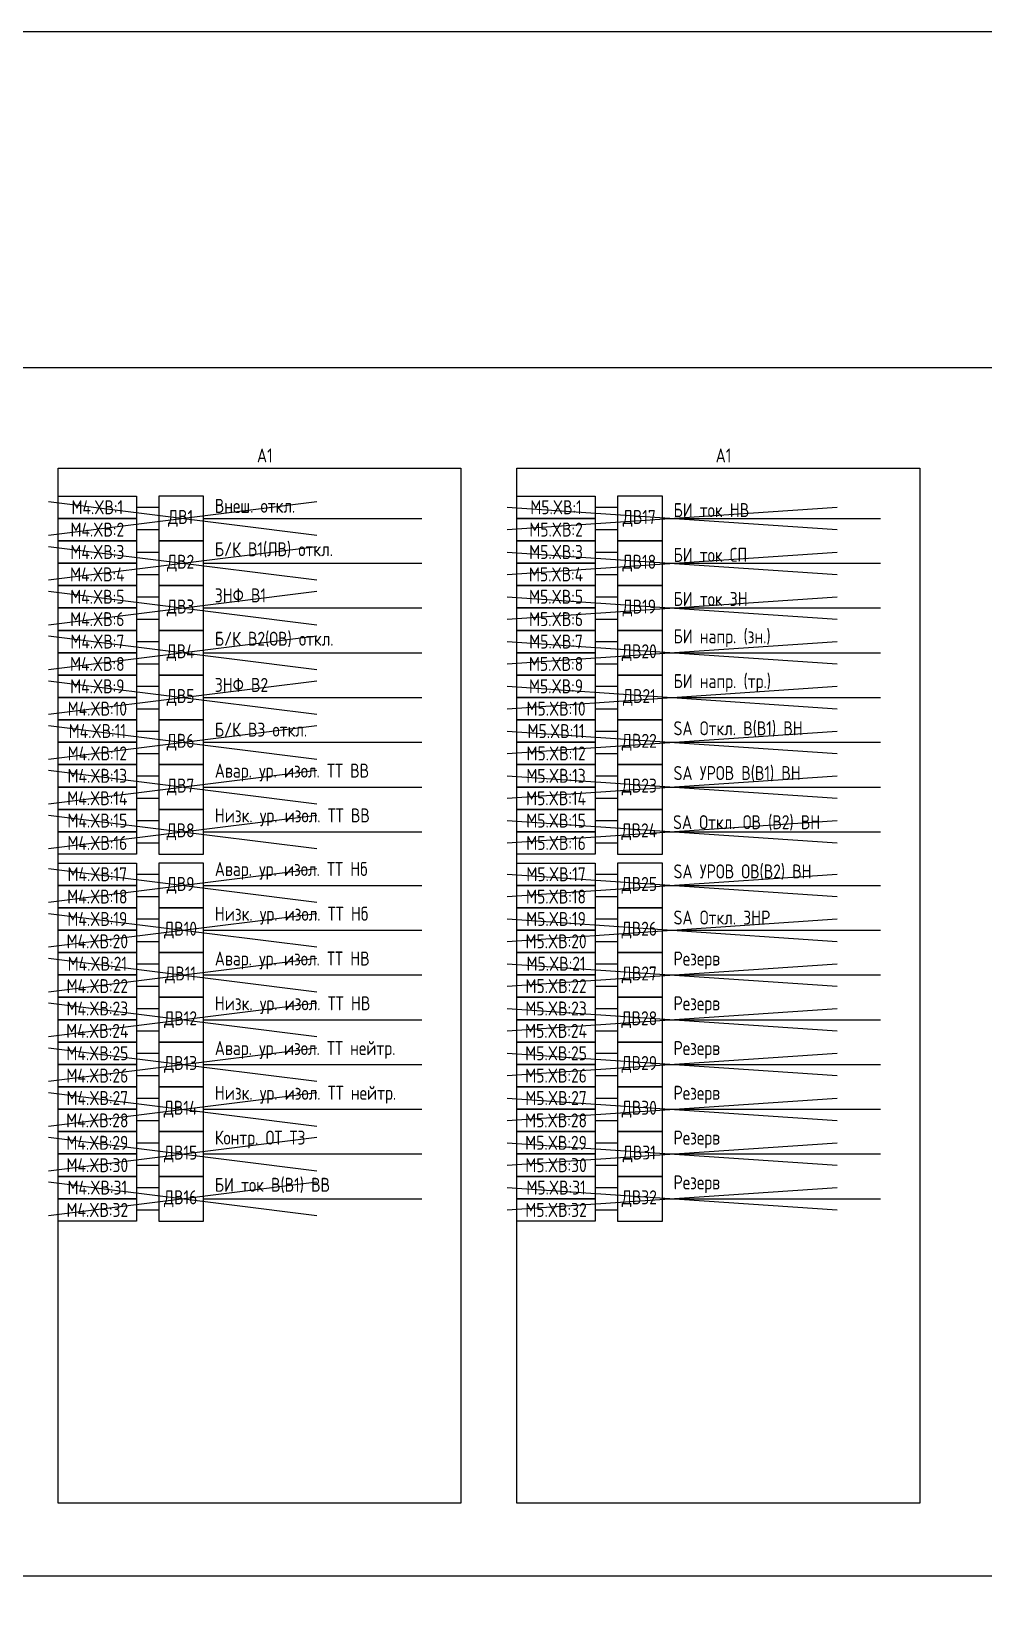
# Model space of a CAD drawing. Header units: millimetres. Extents: x -1117 to 4405, y -90 to 586.
# Drawn here: x 239 to 409.1, y 303.5 to 586 of the extents above; entities that cross this region are included whole.
import ezdxf

# ---------------------------------------------------------------- set-up
doc = ezdxf.new("R2010")
doc.units = ezdxf.units.MM
doc.styles.add('Gost_type_A', font='GOST_A.TTF')

msp = doc.modelspace()

# ---------------------------------------------------------------- linework, layer by layer
at = {"color": 6}
for p, q in [((242, 502), (290, 496)), ((242, 496), (290, 502)), ((324, 501), (383, 497)), ((324, 497), (383, 501)), ((242, 494), (290, 488)), ((242, 488), (290, 494)), ((324, 493), (383, 489)), ((324, 489), (383, 493)), ((242, 486), (290, 480)), ((242, 480), (290, 486)), ((324, 485), (383, 481)), ((324, 481), (383, 485)), ((242, 478), (290, 472)), ((242, 472), (290, 478)), ((324, 477), (383, 473)), ((324, 473), (383, 477)), ((242, 470), (290, 464)), ((242, 464), (290, 470)), ((324, 469), (383, 465)), ((324, 465), (383, 469)), ((242, 462), (290, 456)), ((242, 456), (290, 462)), ((324, 461), (383, 457)), ((324, 457), (383, 461)), ((242, 454), (290, 448)), ((242, 448), (290, 454)), ((324, 453), (383, 449)), ((324, 449), (383, 453)), ((242, 446), (290, 440)), ((242, 440), (290, 446)), ((324, 445), (383, 441)), ((324, 441), (383, 445)), ((242, 436.42), (290, 430.42)), ((242, 430.42), (290, 436.42)), ((324, 435.42), (383, 431.42)), ((324, 431.42), (383, 435.42)), ((242, 428.42), (290, 422.42)), ((242, 422.42), (290, 428.42)), ((324, 427.42), (383, 423.42)), ((324, 423.42), (383, 427.42)), ((242, 420.42), (290, 414.42)), ((242, 414.42), (290, 420.42)), ((242, 412.42), (290, 406.42)), ((242, 406.42), (290, 412.42)), ((242, 404.42), (290, 398.42)), ((242, 398.42), (290, 404.42)), ((242, 396.42), (290, 390.42)), ((242, 390.42), (290, 396.42)), ((242, 388.42), (290, 382.42)), ((242, 382.42), (290, 388.42)), ((242, 380.42), (290, 374.42)), ((242, 374.42), (290, 380.42))]:
    msp.add_line(p, q, dxfattribs=at)
for p, q in [((257.75, 501), (261.75, 501)), ((339.75, 501), (343.75, 501)), ((269.75, 499), (308.75, 499)), ((351.75, 499), (390.75, 499)), ((257.75, 497), (261.75, 497)), ((339.75, 497), (343.75, 497)), ((257.75, 493), (261.75, 493)), ((339.75, 493), (343.75, 493)), ((257.75, 489), (261.75, 489)), ((269.75, 491), (308.75, 491)), ((339.75, 489), (343.75, 489)), ((351.75, 491), (390.75, 491)), ((257.75, 485), (261.75, 485)), ((339.75, 485), (343.75, 485)), ((257.75, 481), (261.75, 481)), ((269.75, 483), (308.75, 483)), ((339.75, 481), (343.75, 481)), ((351.75, 483), (390.75, 483)), ((257.75, 477), (261.75, 477)), ((269.75, 475), (308.75, 475)), ((339.75, 477), (343.75, 477)), ((351.75, 475), (390.75, 475)), ((257.75, 473), (261.75, 473)), ((339.75, 473), (343.75, 473)), ((257.75, 469), (261.75, 469)), ((339.75, 469), (343.75, 469)), ((269.75, 467), (308.75, 467)), ((351.75, 467), (390.75, 467)), ((257.75, 465), (261.75, 465)), ((339.75, 465), (343.75, 465)), ((257.75, 461), (261.75, 461)), ((339.75, 461), (343.75, 461)), ((269.75, 459), (308.75, 459)), ((351.75, 459), (390.75, 459)), ((257.75, 457), (261.75, 457)), ((339.75, 457), (343.75, 457)), ((257.75, 453), (261.75, 453)), ((339.75, 453), (343.75, 453)), ((269.75, 451), (308.75, 451)), ((351.75, 451), (390.75, 451)), ((257.75, 449), (261.75, 449)), ((339.75, 449), (343.75, 449)), ((257.75, 445), (261.75, 445)), ((339.75, 445), (343.75, 445)), ((257.75, 441), (261.75, 441)), ((269.75, 443), (308.75, 443)), ((339.75, 441), (343.75, 441)), ((351.75, 443), (390.75, 443)), ((257.75, 435.42), (261.75, 435.42)), ((339.75, 435.42), (343.75, 435.42)), ((269.75, 433.42), (308.75, 433.42)), ((351.75, 433.42), (390.75, 433.42)), ((257.75, 431.42), (261.75, 431.42)), ((339.75, 431.42), (343.75, 431.42)), ((257.75, 427.42), (261.75, 427.42)), ((339.75, 427.42), (343.75, 427.42)), ((269.75, 425.42), (308.75, 425.42)), ((351.75, 425.42), (390.75, 425.42)), ((257.75, 423.42), (261.75, 423.42)), ((339.75, 423.42), (343.75, 423.42)), ((257.75, 419.42), (261.75, 419.42)), ((339.75, 419.42), (343.75, 419.42)), ((257.75, 415.42), (261.75, 415.42)), ((269.75, 417.42), (308.75, 417.42)), ((339.75, 415.42), (343.75, 415.42)), ((351.75, 417.42), (390.75, 417.42)), ((257.75, 411.42), (261.75, 411.42)), ((339.75, 411.42), (343.75, 411.42)), ((257.75, 407.42), (261.75, 407.42)), ((269.75, 409.42), (308.75, 409.42)), ((339.75, 407.42), (343.75, 407.42)), ((351.75, 409.42), (390.75, 409.42)), ((257.75, 403.42), (261.75, 403.42)), ((269.75, 401.42), (308.75, 401.42)), ((339.75, 403.42), (343.75, 403.42)), ((351.75, 401.42), (390.75, 401.42)), ((257.75, 399.42), (261.75, 399.42)), ((339.75, 399.42), (343.75, 399.42)), ((257.75, 395.42), (261.75, 395.42)), ((269.75, 393.42), (308.75, 393.42)), ((339.75, 395.42), (343.75, 395.42)), ((351.75, 393.42), (390.75, 393.42)), ((257.75, 391.42), (261.75, 391.42)), ((339.75, 391.42), (343.75, 391.42)), ((257.75, 387.42), (261.75, 387.42)), ((339.75, 387.42), (343.75, 387.42)), ((269.75, 385.42), (308.75, 385.42)), ((351.75, 385.42), (390.75, 385.42)), ((257.75, 383.42), (261.75, 383.42)), ((339.75, 383.42), (343.75, 383.42)), ((257.75, 379.42), (261.75, 379.42)), ((339.75, 379.42), (343.75, 379.42)), ((269.75, 377.42), (308.75, 377.42)), ((351.75, 377.42), (390.75, 377.42)), ((257.75, 375.42), (261.75, 375.42)), ((339.75, 375.42), (343.75, 375.42))]:
    msp.add_line(p, q)
at = {"color": 114, "true_color": 0x139b48}
for p, q in [((324, 419.42), (383, 415.42)), ((324, 415.42), (383, 419.42)), ((324, 411.42), (383, 407.42)), ((324, 407.42), (383, 411.42)), ((324, 403.42), (383, 399.42)), ((324, 399.42), (383, 403.42)), ((324, 395.42), (383, 391.42)), ((324, 391.42), (383, 395.42)), ((324, 387.42), (383, 383.42)), ((324, 383.42), (383, 387.42)), ((324, 379.42), (383, 375.42)), ((324, 375.42), (383, 379.42))]:
    msp.add_line(p, q, dxfattribs=at)
at = {"color": 6}
msp.add_lwpolyline([(-1117.42, 586), (4404.54, 586), (4404.54, -90), (-1117.42, -90)], close=True, dxfattribs=at)
for points in [[(0, 526), (782.02, 526), (782.02, 310), (0, 310)], [(243.75, 508), (315.75, 508), (315.75, 323), (243.75, 323)], [(325.75, 508), (397.75, 508), (397.75, 323), (325.75, 323)], [(243.75, 503), (257.75, 503), (257.75, 499), (243.75, 499)], [(325.75, 503), (339.75, 503), (339.75, 499), (325.75, 499)], [(243.75, 499), (257.75, 499), (257.75, 495), (243.75, 495)], [(325.75, 499), (339.75, 499), (339.75, 495), (325.75, 495)], [(243.75, 495), (257.75, 495), (257.75, 491), (243.75, 491)], [(325.75, 495), (339.75, 495), (339.75, 491), (325.75, 491)], [(243.75, 491), (257.75, 491), (257.75, 487), (243.75, 487)], [(325.75, 491), (339.75, 491), (339.75, 487), (325.75, 487)], [(243.75, 487), (257.75, 487), (257.75, 483), (243.75, 483)], [(325.75, 487), (339.75, 487), (339.75, 483), (325.75, 483)], [(243.75, 483), (257.75, 483), (257.75, 479), (243.75, 479)], [(325.75, 483), (339.75, 483), (339.75, 479), (325.75, 479)], [(243.75, 479), (257.75, 479), (257.75, 475), (243.75, 475)], [(325.75, 479), (339.75, 479), (339.75, 475), (325.75, 475)], [(243.75, 475), (257.75, 475), (257.75, 471), (243.75, 471)], [(325.75, 475), (339.75, 475), (339.75, 471), (325.75, 471)], [(243.75, 471), (257.75, 471), (257.75, 467), (243.75, 467)], [(325.75, 471), (339.75, 471), (339.75, 467), (325.75, 467)], [(243.75, 467), (257.75, 467), (257.75, 463), (243.75, 463)], [(325.75, 467), (339.75, 467), (339.75, 463), (325.75, 463)], [(243.75, 463), (257.75, 463), (257.75, 459), (243.75, 459)], [(325.75, 463), (339.75, 463), (339.75, 459), (325.75, 459)], [(243.75, 459), (257.75, 459), (257.75, 455), (243.75, 455)], [(325.75, 459), (339.75, 459), (339.75, 455), (325.75, 455)], [(243.75, 455), (257.75, 455), (257.75, 451), (243.75, 451)], [(325.75, 455), (339.75, 455), (339.75, 451), (325.75, 451)], [(243.75, 451), (257.75, 451), (257.75, 447), (243.75, 447)], [(325.75, 451), (339.75, 451), (339.75, 447), (325.75, 447)], [(243.75, 447), (257.75, 447), (257.75, 443), (243.75, 443)], [(325.75, 447), (339.75, 447), (339.75, 443), (325.75, 443)], [(243.75, 443), (257.75, 443), (257.75, 439), (243.75, 439)], [(325.75, 443), (339.75, 443), (339.75, 439), (325.75, 439)], [(243.75, 437.42), (257.75, 437.42), (257.75, 433.42), (243.75, 433.42)], [(325.75, 437.42), (339.75, 437.42), (339.75, 433.42), (325.75, 433.42)], [(243.75, 433.42), (257.75, 433.42), (257.75, 429.42), (243.75, 429.42)], [(325.75, 433.42), (339.75, 433.42), (339.75, 429.42), (325.75, 429.42)], [(243.75, 429.42), (257.75, 429.42), (257.75, 425.42), (243.75, 425.42)], [(325.75, 429.42), (339.75, 429.42), (339.75, 425.42), (325.75, 425.42)], [(243.75, 425.42), (257.75, 425.42), (257.75, 421.42), (243.75, 421.42)], [(325.75, 425.42), (339.75, 425.42), (339.75, 421.42), (325.75, 421.42)], [(243.75, 421.42), (257.75, 421.42), (257.75, 417.42), (243.75, 417.42)], [(325.75, 421.42), (339.75, 421.42), (339.75, 417.42), (325.75, 417.42)], [(243.75, 417.42), (257.75, 417.42), (257.75, 413.42), (243.75, 413.42)], [(325.75, 417.42), (339.75, 417.42), (339.75, 413.42), (325.75, 413.42)], [(243.75, 413.42), (257.75, 413.42), (257.75, 409.42), (243.75, 409.42)], [(325.75, 413.42), (339.75, 413.42), (339.75, 409.42), (325.75, 409.42)], [(243.75, 409.42), (257.75, 409.42), (257.75, 405.42), (243.75, 405.42)], [(325.75, 409.42), (339.75, 409.42), (339.75, 405.42), (325.75, 405.42)], [(243.75, 405.42), (257.75, 405.42), (257.75, 401.42), (243.75, 401.42)], [(325.75, 405.42), (339.75, 405.42), (339.75, 401.42), (325.75, 401.42)], [(243.75, 401.42), (257.75, 401.42), (257.75, 397.42), (243.75, 397.42)], [(325.75, 401.42), (339.75, 401.42), (339.75, 397.42), (325.75, 397.42)], [(243.75, 397.42), (257.75, 397.42), (257.75, 393.42), (243.75, 393.42)], [(325.75, 397.42), (339.75, 397.42), (339.75, 393.42), (325.75, 393.42)], [(243.75, 393.42), (257.75, 393.42), (257.75, 389.42), (243.75, 389.42)], [(325.75, 393.42), (339.75, 393.42), (339.75, 389.42), (325.75, 389.42)], [(243.75, 389.42), (257.75, 389.42), (257.75, 385.42), (243.75, 385.42)], [(325.75, 389.42), (339.75, 389.42), (339.75, 385.42), (325.75, 385.42)], [(243.75, 385.42), (257.75, 385.42), (257.75, 381.42), (243.75, 381.42)], [(325.75, 385.42), (339.75, 385.42), (339.75, 381.42), (325.75, 381.42)], [(243.75, 381.42), (257.75, 381.42), (257.75, 377.42), (243.75, 377.42)], [(325.75, 381.42), (339.75, 381.42), (339.75, 377.42), (325.75, 377.42)], [(243.75, 377.42), (257.75, 377.42), (257.75, 373.42), (243.75, 373.42)], [(325.75, 377.42), (339.75, 377.42), (339.75, 373.42), (325.75, 373.42)]]:
    msp.add_lwpolyline(points, close=True)
at = {"ltscale": 4}
for points in [[(261.75, 495), (269.75, 495), (269.75, 503), (261.75, 503)], [(343.75, 495), (351.75, 495), (351.75, 503), (343.75, 503)], [(261.75, 487), (269.75, 487), (269.75, 495), (261.75, 495)], [(343.75, 487), (351.75, 487), (351.75, 495), (343.75, 495)], [(261.75, 479), (269.75, 479), (269.75, 487), (261.75, 487)], [(343.75, 479), (351.75, 479), (351.75, 487), (343.75, 487)], [(261.75, 471), (269.75, 471), (269.75, 479), (261.75, 479)], [(343.75, 471), (351.75, 471), (351.75, 479), (343.75, 479)], [(261.75, 463), (269.75, 463), (269.75, 471), (261.75, 471)], [(343.75, 463), (351.75, 463), (351.75, 471), (343.75, 471)], [(261.75, 455), (269.75, 455), (269.75, 463), (261.75, 463)], [(343.75, 455), (351.75, 455), (351.75, 463), (343.75, 463)], [(261.75, 447), (269.75, 447), (269.75, 455), (261.75, 455)], [(343.75, 447), (351.75, 447), (351.75, 455), (343.75, 455)], [(261.75, 439), (269.75, 439), (269.75, 447), (261.75, 447)], [(343.75, 439), (351.75, 439), (351.75, 447), (343.75, 447)], [(261.75, 429.42), (269.75, 429.42), (269.75, 437.42), (261.75, 437.42)], [(343.75, 429.42), (351.75, 429.42), (351.75, 437.42), (343.75, 437.42)], [(261.75, 421.42), (269.75, 421.42), (269.75, 429.42), (261.75, 429.42)], [(343.75, 421.42), (351.75, 421.42), (351.75, 429.42), (343.75, 429.42)], [(261.75, 413.42), (269.75, 413.42), (269.75, 421.42), (261.75, 421.42)], [(343.75, 413.42), (351.75, 413.42), (351.75, 421.42), (343.75, 421.42)], [(261.75, 405.42), (269.75, 405.42), (269.75, 413.42), (261.75, 413.42)], [(343.75, 405.42), (351.75, 405.42), (351.75, 413.42), (343.75, 413.42)], [(261.75, 397.42), (269.75, 397.42), (269.75, 405.42), (261.75, 405.42)], [(343.75, 397.42), (351.75, 397.42), (351.75, 405.42), (343.75, 405.42)], [(261.75, 389.42), (269.75, 389.42), (269.75, 397.42), (261.75, 397.42)], [(343.75, 389.42), (351.75, 389.42), (351.75, 397.42), (343.75, 397.42)], [(261.75, 381.42), (269.75, 381.42), (269.75, 389.42), (261.75, 389.42)], [(343.75, 381.42), (351.75, 381.42), (351.75, 389.42), (343.75, 389.42)], [(261.75, 373.42), (269.75, 373.42), (269.75, 381.42), (261.75, 381.42)], [(343.75, 373.42), (351.75, 373.42), (351.75, 381.42), (343.75, 381.42)]]:
    msp.add_lwpolyline(points, close=True, dxfattribs=at)

# ---------------------------------------------------------------- texts
at = {"char_height": 2.5, "width": 73.8762, "attachment_point": 8, "line_spacing_factor": 0.9, "style": 'Gost_type_A'}
for insert in [(280.69, 509), (362.69, 509)]:
    msp.add_mtext('A1', dxfattribs=dict(at, insert=insert))
at = {"char_height": 2.5, "style": 'Gost_type_A'}
for s, insert, width, attachment_point in [('M4.XВ:1', (250.75, 501), 14, 5), ('ДВ1', (265.63, 499), 7.7588, 5), ('Внеш. откл.', (271.75, 500), 30.8621, 7), ('M5.XВ:1', (332.75, 501), 14, 5), ('ДВ17', (347.63, 499), 7.7588, 5), ('\\pxt2;БИ ток НВ', (353.75, 499.24), 27.8465, 7), ('M4.XВ:2', (250.75, 497), 14, 5), ('M5.XВ:2', (332.75, 497), 14, 5), ('Б/К В1(ЛВ) откл.', (271.75, 492), 38.5025, 7), ('M4.XВ:3', (250.75, 493), 14, 5), ('ДВ2', (265.63, 491), 7.7588, 5), ('M5.XВ:3', (332.75, 493), 14, 5), ('ДВ18', (347.63, 491), 7.7588, 5), ('БИ ток СП', (353.75, 491.24), 31.2345, 7), ('M4.XВ:4', (250.75, 489), 14, 5), ('M5.XВ:4', (332.75, 489), 14, 5), ('M4.XВ:5', (250.75, 485), 14, 5), ('ЗНФ В1', (271.75, 484), 27.8465, 7), ('M5.XВ:5', (332.75, 485), 14, 5), ('ДВ3', (265.63, 483), 7.7588, 5), ('ДВ19', (347.63, 483), 7.7588, 5), ('БИ ток ЗН', (353.75, 483.36), 38.4821, 7), ('M4.XВ:6', (250.75, 481), 14, 5), ('M5.XВ:6', (332.75, 481), 14, 5), ('M4.XВ:7', (250.75, 477), 14, 5), ('Б/К В2(ОВ) откл.', (271.75, 476), 27.8465, 7), ('M5.XВ:7', (332.75, 477), 14, 5), ('БИ напр. (зн.)', (353.75, 476), 27.7075, 7), ('ДВ4', (265.63, 475), 7.7588, 5), ('ДВ20', (347.63, 475), 7.7588, 5), ('M4.XВ:8', (250.75, 473), 14, 5), ('M5.XВ:8', (332.75, 473), 14, 5), ('M4.XВ:9', (250.75, 469), 14, 5), ('ЗНФ В2', (271.75, 468), 27.8465, 7), ('M5.XВ:9', (332.75, 469), 14, 5), ('БИ напр. (тр.)', (353.75, 468), 29.9638, 7), ('M4.XВ:10', (250.75, 465), 14, 5), ('ДВ5', (265.63, 467), 7.7588, 5), ('M5.XВ:10', (332.75, 465), 14, 5), ('ДВ21', (347.63, 467), 7.7588, 5), ('M4.XВ:11', (250.75, 461), 14, 5), ('ДВ6', (265.63, 459), 7.7588, 5), ('Б/К В3 откл.', (271.75, 460), 37, 7), ('M5.XВ:11', (332.75, 461), 14, 5), ('ДВ22', (347.63, 459), 7.7588, 5), ('SA Откл. В(В1) ВН', (353.75, 460), 42.0274, 7), ('M4.XВ:12', (250.75, 457), 14, 5), ('M5.XВ:12', (332.75, 457), 14, 5), ('Авар. ур. изол. ТТ ВВ', (271.75, 452), 44.8565, 7), ('SA УРОВ В(В1) ВН', (353.75, 452), 27.8465, 7), ('M4.XВ:13', (250.75, 453), 14, 5), ('ДВ7', (265.63, 451), 7.7588, 5), ('M5.XВ:13', (332.75, 453), 14, 5), ('ДВ23', (347.63, 451), 7.7588, 5), ('M4.XВ:14', (250.75, 449), 14, 5), ('M5.XВ:14', (332.75, 449), 14, 5), ('Низк. ур. изол. ТТ ВВ', (271.75, 444), 43.1126, 7), ('M4.XВ:15', (250.75, 445), 14, 5), ('ДВ8', (265.63, 443), 7.7588, 5), ('M5.XВ:15', (332.75, 445), 14, 5), ('ДВ24', (347.63, 443), 7.7588, 5), ('SA Откл. ОВ (В2) ВН', (353.66, 443.22), 40.0715, 7), ('M4.XВ:16', (250.75, 441), 14, 5), ('M5.XВ:16', (332.75, 441), 14, 5), ('M4.XВ:17', (250.75, 435.42), 14, 5), ('Авар. ур. изол. ТТ Нб', (271.75, 434.42), 46.288, 7), ('M5.XВ:17', (332.75, 435.42), 14, 5), ('SA УРОВ ОВ(В2) ВН', (353.75, 434.42), 27.8465, 7), ('M4.XВ:18', (250.75, 431.42), 14, 5), ('ДВ9', (265.63, 433.42), 7.7588, 5), ('M5.XВ:18', (332.75, 431.42), 14, 5), ('ДВ25', (347.63, 433.42), 7.7588, 5), ('Низк. ур. изол. ТТ Нб', (271.75, 426.42), 46.0438, 7), ('M4.XВ:19', (250.75, 427.42), 14, 5), ('ДВ10', (265.63, 425.42), 7.7588, 5), ('M5.XВ:19', (332.75, 427.42), 14, 5), ('ДВ26', (347.63, 425.42), 7.7588, 5), ('SA Откл. ЗНР', (353.75, 426.42), 27.8465, 7), ('M4.XВ:20', (250.75, 423.42), 14, 5), ('M5.XВ:20', (332.75, 423.42), 14, 5), ('Авар. ур. изол. ТТ НВ', (271.75, 418.42), 43.2348, 7), ('Резерв', (353.75, 418.42), 33.0751, 7), ('M4.XВ:21', (250.75, 419.42), 14, 5), ('ДВ11', (265.63, 417.42), 7.7588, 5), ('M5.XВ:21', (332.75, 419.42), 14, 5), ('ДВ27', (347.63, 417.42), 7.7588, 5), ('M4.XВ:22', (250.75, 415.42), 14, 5), ('M5.XВ:22', (332.75, 415.42), 14, 5), ('M4.XВ:23', (250.75, 411.42), 14, 5), ('Низк. ур. изол. ТТ НВ', (271.75, 410.42), 37.4344, 7), ('M5.XВ:23', (332.75, 411.42), 14, 5), ('Резерв', (353.75, 410.42), 33.0751, 7), ('ДВ12', (265.63, 409.42), 7.7588, 5), ('ДВ28', (347.63, 409.42), 7.7588, 5), ('M4.XВ:24', (250.75, 407.42), 14, 5), ('M5.XВ:24', (332.75, 407.42), 14, 5), ('M4.XВ:25', (250.75, 403.42), 14, 5), ('Авар. ур. изол. ТТ нейтр.', (271.75, 402.42), 43.2348, 7), ('M5.XВ:25', (332.75, 403.42), 14, 5), ('Резерв', (353.75, 402.42), 33.0751, 7), ('ДВ13', (265.63, 401.42), 7.7588, 5), ('ДВ29', (347.63, 401.42), 7.7588, 5), ('M4.XВ:26', (250.75, 399.42), 14, 5), ('M5.XВ:26', (332.75, 399.42), 14, 5), ('M4.XВ:27', (250.75, 395.42), 14, 5), ('Низк. ур. изол. ТТ нейтр.', (271.75, 394.42), 37.4344, 7), ('M5.XВ:27', (332.75, 395.42), 14, 5), ('Резерв', (353.75, 394.42), 33.0751, 7), ('M4.XВ:28', (250.75, 391.42), 14, 5), ('ДВ14', (265.63, 393.42), 7.7588, 5), ('M5.XВ:28', (332.75, 391.42), 14, 5), ('ДВ30', (347.63, 393.42), 7.7588, 5), ('M4.XВ:29', (250.75, 387.42), 14, 5), ('Контр. ОТ ТЗ', (271.75, 386.42), 44.8565, 7), ('M5.XВ:29', (332.75, 387.42), 14, 5), ('Резерв', (353.75, 386.42), 33.0751, 7), ('M4.XВ:30', (250.75, 383.42), 14, 5), ('ДВ15', (265.63, 385.42), 7.7588, 5), ('M5.XВ:30', (332.75, 383.42), 14, 5), ('ДВ31', (347.63, 385.42), 7.7588, 5), ('БИ ток В(В1) ВВ', (271.75, 378.42), 41.6473, 7), ('Резерв', (353.75, 378.42), 33.0751, 7), ('M4.XВ:31', (250.75, 379.42), 14, 5), ('ДВ16', (265.63, 377.42), 7.7588, 5), ('M5.XВ:31', (332.75, 379.42), 14, 5), ('ДВ32', (347.63, 377.42), 7.7588, 5), ('M4.XВ:32', (250.75, 375.42), 14, 5), ('M5.XВ:32', (332.75, 375.42), 14, 5)]:
    msp.add_mtext(s, dxfattribs=dict(at, insert=insert, width=width, attachment_point=attachment_point))

doc.saveas('drawing.dxf')
